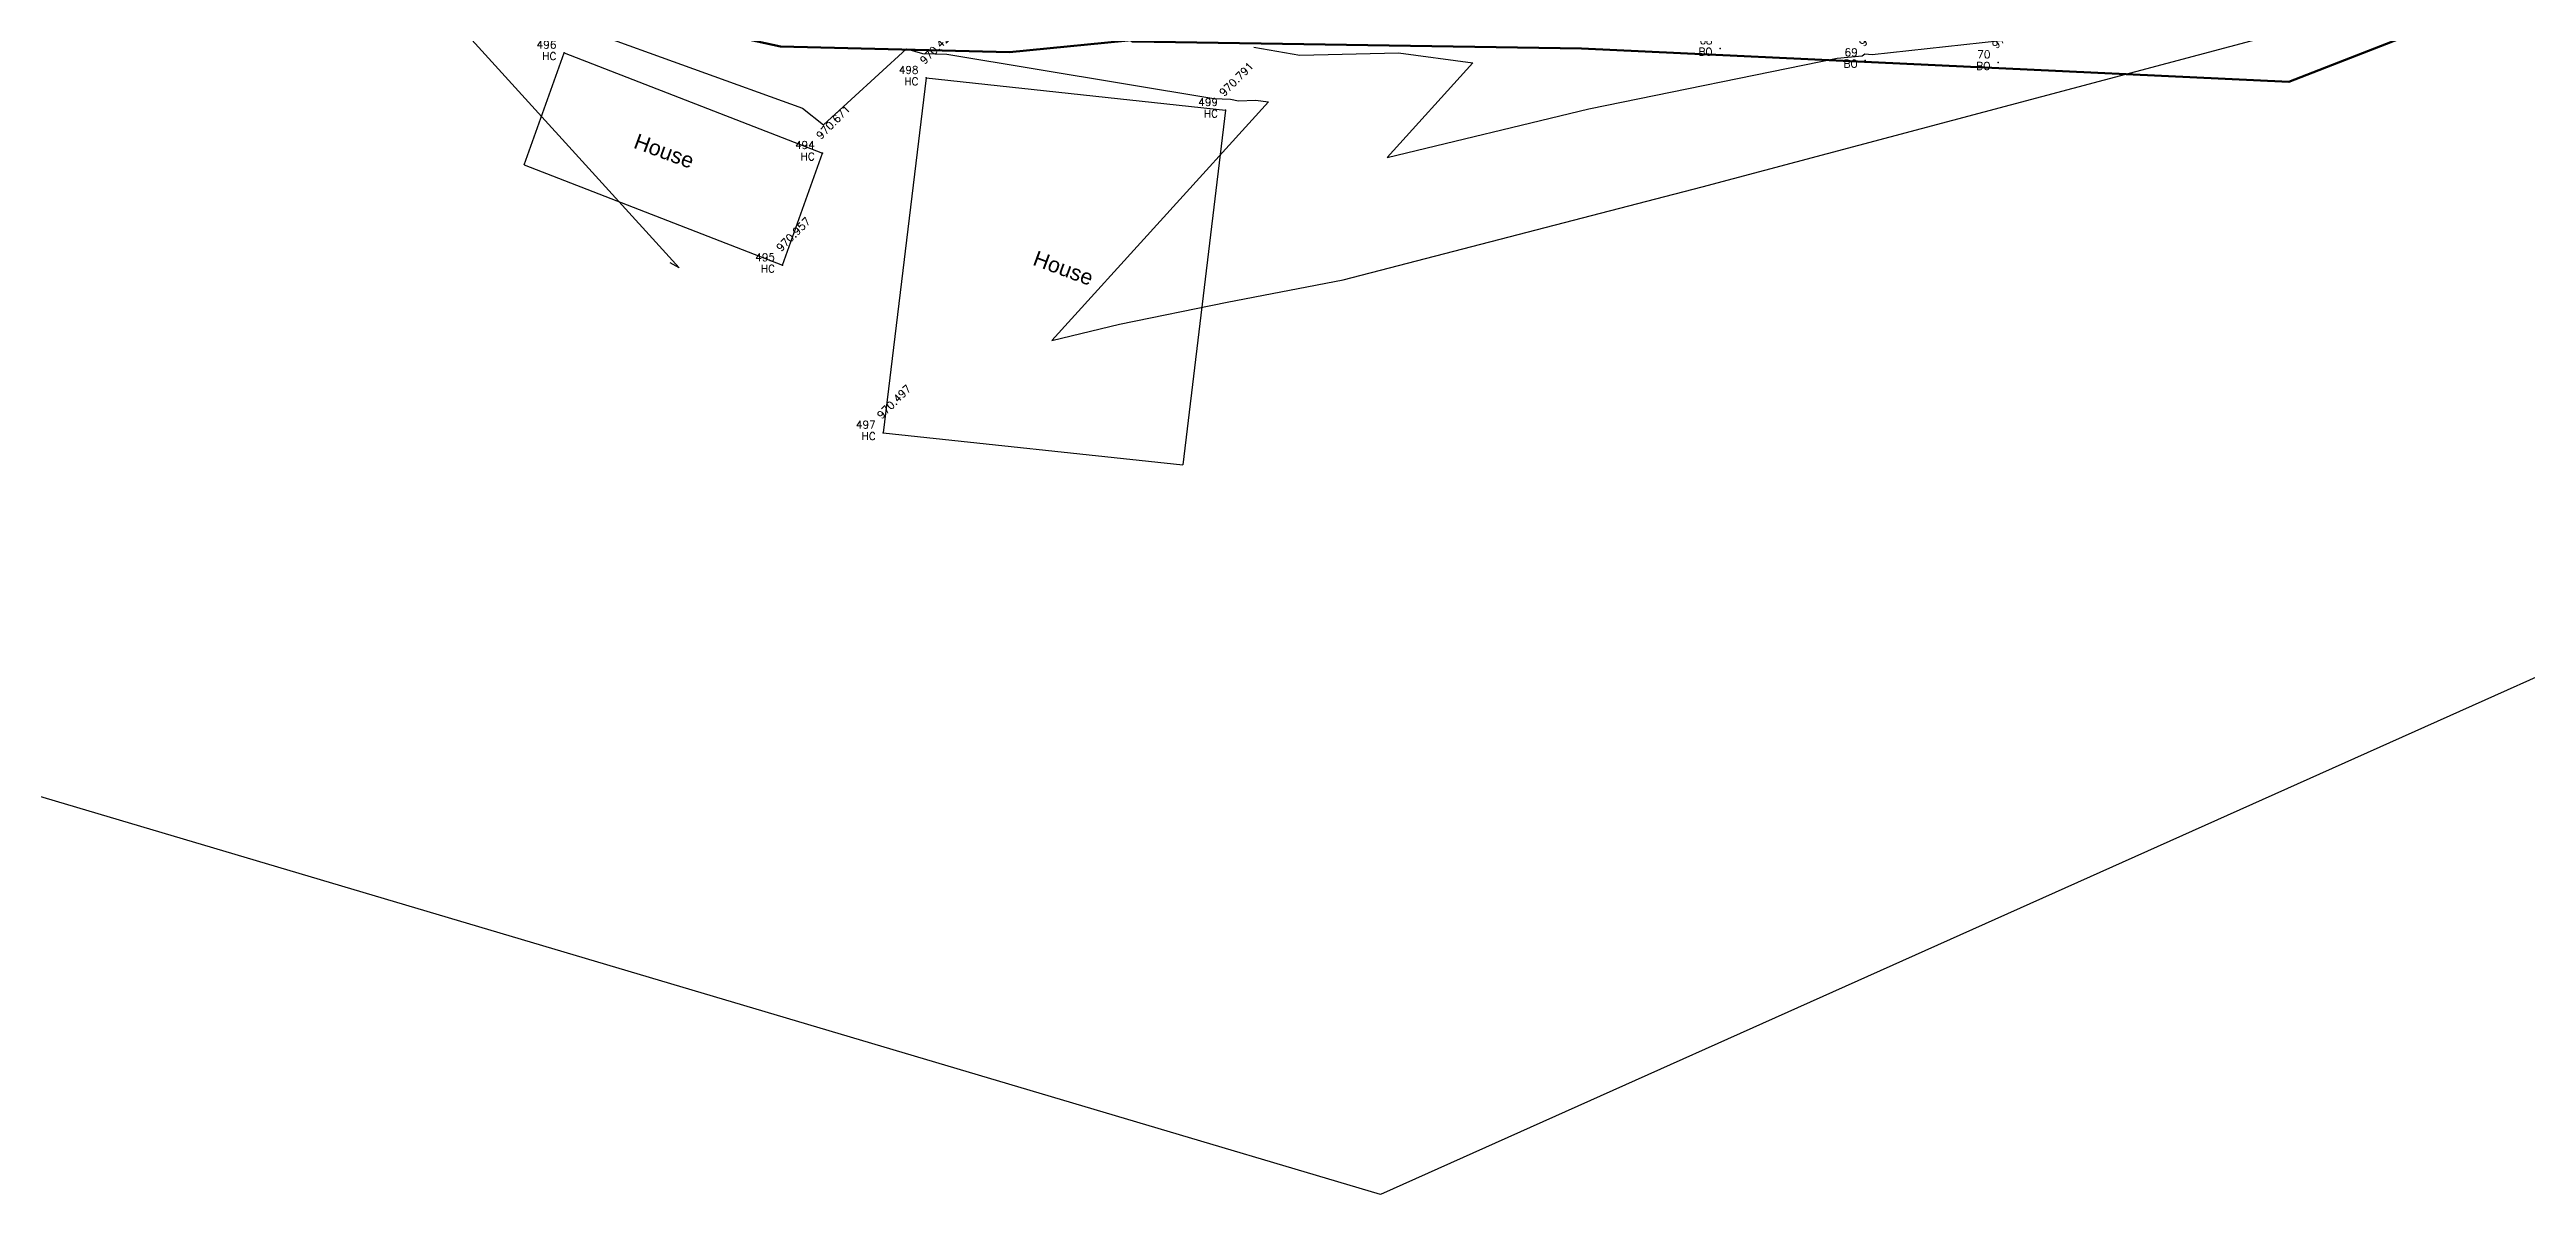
# Model space of a CAD drawing. Header units: metres. Extents: x 319894 to 3389272, y 120 to 6136017.
# Drawn here: x 320755.9 to 320836.8, y 3067776.1 to 3067813.5 of the extents above; entities that cross this region are included whole.
import ezdxf
from ezdxf.enums import TextEntityAlignment as Align

# ---------------------------------------------------------------- set-up
doc = ezdxf.new("R2010")
doc.units = ezdxf.units.M
doc.header["$MEASUREMENT"] = 0
for name, color, linetype in [('BO', 7, 'Continuous'), ('Contour', 254, 'Continuous'), ('HC', 7, 'Continuous'), ('Index_Contour', 8, 'Continuous'), ('Points', 7, 'Continuous'), ('Points-ELV', 6, 'Continuous'), ('Points-NUM', 4, 'Continuous'), ('Points-TXT', 3, 'Continuous')]:
    doc.layers.add(name, color=color, linetype=linetype)
doc.styles.add('romans', font='romans.shx')
doc.styles.get("Standard").update_dxf_attribs({"font": 'arial.ttf'})

# ---------------------------------------------------------------- blocks, each defined once
blk = doc.blocks.new('POINTS')
at = {"layer": 'Points'}
blk.add_line((0, 0), (0, 0), dxfattribs=at)
blk.add_point((0, 0), dxfattribs=at)
at = {"layer": 'Points-ELV', "style": 'romans'}
blk.add_attdef('ELEV', text='', height=1, rotation=45, dxfattribs=at).set_placement((0, 0), align=Align.BOTTOM_LEFT)
at = {"layer": 'Points-NUM', "style": 'romans'}
blk.add_attdef('PTNUM', text='', height=1, dxfattribs=at).set_placement((0, 0), align=Align.BOTTOM_RIGHT)
at = {"layer": 'Points-TXT', "style": 'romans'}
blk.add_attdef('DESC', text='', height=1, dxfattribs=at).set_placement((0, 0), align=Align.BOTTOM_RIGHT)

msp = doc.modelspace()

# ---------------------------------------------------------------- linework, layer by layer
at = {"color": 7}
for p, q in [((320796.136, 3067814.266, 1969.362), (320787.275, 3067813.39, 1969.362)), ((320787.275, 3067813.39, 1969.362), (320779.784, 3067813.573, 1969.362))]:
    msp.add_line(p, q, dxfattribs=at)
msp.add_lwpolyline([(320714.358, 3067858.369), (320783.146, 3067935.457), (320852.353, 3067945.093), (320908.557, 3067906.549), (320873.744, 3067809.352), (320799.392, 3067776.093), (320713.491, 3067801.565)], close=True)
at = {"color": 3, "lineweight": 50, "elevation": 987.586}
msp.add_lwpolyline([(320837.849, 3067892.947), (320832.529, 3067891.702), (320832.107, 3067886.102), (320823.962, 3067873.868), (320818.085, 3067874.404), (320805.657, 3067881.713), (320787.148, 3067898.206), (320781.299, 3067903.444), (320777.917, 3067902.345), (320765.452, 3067887.9), (320765.742, 3067881.201), (320760.327, 3067874.569), (320762.69, 3067869.453), (320761.66, 3067864.603), (320762.922, 3067848.287), (320767.166, 3067836.153), (320773.116, 3067821.854), (320784.535, 3067816.74), (320788.414, 3067815.483), (320791.297, 3067813.735), (320805.956, 3067813.505), (320829.07, 3067812.426), (320835.701, 3067815.002), (320840.969, 3067815.97)], dxfattribs=at)
at = {"color": 1, "lineweight": 30, "elevation": 987.586}
msp.add_lwpolyline([(320837.849, 3067892.947), (320832.529, 3067891.702), (320832.107, 3067886.102), (320823.962, 3067873.868), (320818.085, 3067874.404), (320805.657, 3067881.713), (320787.148, 3067898.206), (320781.299, 3067903.444), (320777.917, 3067902.345), (320765.452, 3067887.9), (320765.742, 3067881.201), (320760.327, 3067874.569), (320762.69, 3067869.453), (320761.66, 3067864.603), (320762.922, 3067848.287), (320767.166, 3067836.153), (320773.116, 3067821.854), (320784.535, 3067816.74), (320788.414, 3067815.483), (320791.297, 3067813.735), (320805.956, 3067813.505), (320829.07, 3067812.426), (320835.701, 3067815.002), (320840.969, 3067815.97)], dxfattribs=at)
at = {"color": 2, "lineweight": 158}
msp.add_lwpolyline([(320837.243, 3067879.764), (320834.933, 3067871.266), (320834.575, 3067869.196), (320832.519, 3067858.13), (320831.691, 3067854.125), (320830.721, 3067849.528), (320828.348, 3067840.959), (320823.734, 3067832.999), (320816.272, 3067824.213), (320811.827, 3067820.3), (320804.279, 3067816.753), (320796.136, 3067814.266), (320787.275, 3067813.39), (320779.784, 3067813.573), (320775.028, 3067814.607), (320767.738, 3067818.878), (320762.038, 3067825.343), (320758.353, 3067835.442), (320755.151, 3067841.994)], dxfattribs=at)
for points, elevation in [([(320771.414, 3067809.709), (320772.715, 3067813.373)], 971.02), ([(320772.715, 3067813.373), (320781.158, 3067810.096)], 970.734), ([(320784.547, 3067812.549), (320783.147, 3067800.965)], 970.427), ([(320784.547, 3067812.549), (320794.33, 3067811.496)], 970.427), ([(320794.33, 3067811.496), (320792.93, 3067799.912)], 970.427), ([(320779.857, 3067806.432), (320781.158, 3067810.096)], 970.957), ([(320771.414, 3067809.709), (320779.857, 3067806.432)], 971.02), ([(320783.147, 3067800.965), (320792.93, 3067799.912)], 970.427)]:
    msp.add_lwpolyline(points, dxfattribs=dict(elevation=elevation))
at = {"layer": 'Contour'}
for points in [[(320773.387, 3067814.129), (320780.502, 3067811.566), (320781.198, 3067811.016), (320783.906, 3067813.499), (320784.429, 3067813.351), (320785.222, 3067813.32), (320793.946, 3067811.881), (320794.49, 3067811.851), (320794.75, 3067811.805), (320795.307, 3067811.82), (320795.728, 3067811.763), (320788.658, 3067803.974), (320790.861, 3067804.505), (320794.386, 3067805.224), (320798.177, 3067805.954), (320809.897, 3067808.996), (320829.185, 3067814.114)], [(320795.254, 3067813.55), (320796.756, 3067813.287), (320799.979, 3067813.371), (320802.413, 3067813.041), (320799.613, 3067809.956), (320806.197, 3067811.544), (320814.316, 3067813.199), (320815.126, 3067813.268), (320815.22, 3067813.333), (320815.459, 3067813.314), (320819.648, 3067813.768)]]:
    msp.add_lwpolyline(points, dxfattribs=at)
at = {"layer": 'Index_Contour'}
msp.add_lwpolyline([(320750.629, 3067870.118), (320756.664, 3067869.971), (320757.593, 3067859.694), (320761.576, 3067856.269), (320761.839, 3067855.918), (320761.689, 3067855.003), (320761.229, 3067854.187), (320762.645, 3067850.797), (320762.699, 3067850.565), (320762.398, 3067846.938), (320764.55, 3067845.258), (320763.612, 3067845.128), (320765.08, 3067840.918), (320764.777, 3067839.738), (320765.687, 3067839.375), (320766.461, 3067833.693), (320765.821, 3067833.763), (320764.342, 3067834.62), (320763.881, 3067834.529), (320763.057, 3067834.416), (320759.024, 3067830.784), (320765.656, 3067818.255), (320776.478, 3067806.348), (320776.188, 3067806.516)], dxfattribs=at)

# ---------------------------------------------------------------- block references
at = {"layer": 'BO', "linetype": 'Continuous'}
ref = msp.add_blockref('POINTS', (320810.491, 3067813.515, 972.28), dxfattribs=at)
ref.add_attrib('PTNUM', '68', dxfattribs={"layer": 'Points-NUM', "height": 0.25, "style": 'romans'}).set_placement((320810.241, 3067813.577, 972.28), align=Align.BOTTOM_RIGHT)
ref.add_attrib('DESC', 'BO', dxfattribs={"layer": 'Points-TXT', "height": 0.25, "style": 'romans'}).set_placement((320810.241, 3067813.202, 972.28), align=Align.BOTTOM_RIGHT)
ref.add_attrib('ELEV', '972.28', dxfattribs={"layer": 'Points-ELV', "height": 0.25, "rotation": 45, "style": 'romans'}).set_placement((320810.491, 3067813.89, 972.28), align=Align.BOTTOM_LEFT)
ref = msp.add_blockref('POINTS', (320815.231, 3067813.123, 971.933), dxfattribs=at)
ref.add_attrib('PTNUM', '69', dxfattribs={"layer": 'Points-NUM', "height": 0.25, "style": 'romans'}).set_placement((320814.981, 3067813.185, 971.933), align=Align.BOTTOM_RIGHT)
ref.add_attrib('DESC', 'BO', dxfattribs={"layer": 'Points-TXT', "height": 0.25, "style": 'romans'}).set_placement((320814.981, 3067812.81, 971.933), align=Align.BOTTOM_RIGHT)
ref.add_attrib('ELEV', '971.933', dxfattribs={"layer": 'Points-ELV', "height": 0.25, "rotation": 45, "style": 'romans'}).set_placement((320815.231, 3067813.498, 971.933), align=Align.BOTTOM_LEFT)
ref = msp.add_blockref('POINTS', (320819.57, 3067813.055, 971.716), dxfattribs=at)
ref.add_attrib('PTNUM', '70', dxfattribs={"layer": 'Points-NUM', "height": 0.25, "style": 'romans'}).set_placement((320819.32, 3067813.117, 971.716), align=Align.BOTTOM_RIGHT)
ref.add_attrib('DESC', 'BO', dxfattribs={"layer": 'Points-TXT', "height": 0.25, "style": 'romans'}).set_placement((320819.32, 3067812.742, 971.716), align=Align.BOTTOM_RIGHT)
ref.add_attrib('ELEV', '971.716', dxfattribs={"layer": 'Points-ELV', "height": 0.25, "rotation": 45, "style": 'romans'}).set_placement((320819.57, 3067813.43, 971.716), align=Align.BOTTOM_LEFT)
at = {"layer": 'HC', "linetype": 'Continuous'}
ref = msp.add_blockref('POINTS', (320772.715, 3067813.373, 970.734), dxfattribs=at)
ref.add_attrib('PTNUM', '496', dxfattribs={"layer": 'Points-NUM', "height": 0.25, "style": 'romans'}).set_placement((320772.465, 3067813.435, 970.734), align=Align.BOTTOM_RIGHT)
ref.add_attrib('DESC', 'HC', dxfattribs={"layer": 'Points-TXT', "height": 0.25, "style": 'romans'}).set_placement((320772.465, 3067813.06, 970.734), align=Align.BOTTOM_RIGHT)
ref.add_attrib('ELEV', '970.734', dxfattribs={"layer": 'Points-ELV', "height": 0.25, "rotation": 45, "style": 'romans'}).set_placement((320772.715, 3067813.748, 970.734), align=Align.BOTTOM_LEFT)
ref = msp.add_blockref('POINTS', (320784.547, 3067812.549, 970.427), dxfattribs=at)
ref.add_attrib('PTNUM', '498', dxfattribs={"layer": 'Points-NUM', "height": 0.25, "style": 'romans'}).set_placement((320784.297, 3067812.611, 970.427), align=Align.BOTTOM_RIGHT)
ref.add_attrib('DESC', 'HC', dxfattribs={"layer": 'Points-TXT', "height": 0.25, "style": 'romans'}).set_placement((320784.297, 3067812.236, 970.427), align=Align.BOTTOM_RIGHT)
ref.add_attrib('ELEV', '970.427', dxfattribs={"layer": 'Points-ELV', "height": 0.25, "rotation": 45, "style": 'romans'}).set_placement((320784.547, 3067812.924, 970.427), align=Align.BOTTOM_LEFT)
ref = msp.add_blockref('POINTS', (320794.33, 3067811.496, 970.791), dxfattribs=at)
ref.add_attrib('PTNUM', '499', dxfattribs={"layer": 'Points-NUM', "height": 0.25, "style": 'romans'}).set_placement((320794.08, 3067811.558, 970.791), align=Align.BOTTOM_RIGHT)
ref.add_attrib('DESC', 'HC', dxfattribs={"layer": 'Points-TXT', "height": 0.25, "style": 'romans'}).set_placement((320794.08, 3067811.183, 970.791), align=Align.BOTTOM_RIGHT)
ref.add_attrib('ELEV', '970.791', dxfattribs={"layer": 'Points-ELV', "height": 0.25, "rotation": 45, "style": 'romans'}).set_placement((320794.33, 3067811.871, 970.791), align=Align.BOTTOM_LEFT)
ref = msp.add_blockref('POINTS', (320781.158, 3067810.096, 970.671), dxfattribs=at)
ref.add_attrib('PTNUM', '494', dxfattribs={"layer": 'Points-NUM', "height": 0.25, "style": 'romans'}).set_placement((320780.908, 3067810.158, 970.671), align=Align.BOTTOM_RIGHT)
ref.add_attrib('DESC', 'HC', dxfattribs={"layer": 'Points-TXT', "height": 0.25, "style": 'romans'}).set_placement((320780.908, 3067809.783, 970.671), align=Align.BOTTOM_RIGHT)
ref.add_attrib('ELEV', '970.671', dxfattribs={"layer": 'Points-ELV', "height": 0.25, "rotation": 45, "style": 'romans'}).set_placement((320781.158, 3067810.471, 970.671), align=Align.BOTTOM_LEFT)
ref = msp.add_blockref('POINTS', (320779.857, 3067806.432, 970.957), dxfattribs=at)
ref.add_attrib('PTNUM', '495', dxfattribs={"layer": 'Points-NUM', "height": 0.25, "style": 'romans'}).set_placement((320779.607, 3067806.494, 970.957), align=Align.BOTTOM_RIGHT)
ref.add_attrib('DESC', 'HC', dxfattribs={"layer": 'Points-TXT', "height": 0.25, "style": 'romans'}).set_placement((320779.607, 3067806.119, 970.957), align=Align.BOTTOM_RIGHT)
ref.add_attrib('ELEV', '970.957', dxfattribs={"layer": 'Points-ELV', "height": 0.25, "rotation": 45, "style": 'romans'}).set_placement((320779.857, 3067806.807, 970.957), align=Align.BOTTOM_LEFT)
ref = msp.add_blockref('POINTS', (320783.147, 3067800.965, 970.497), dxfattribs=at)
ref.add_attrib('PTNUM', '497', dxfattribs={"layer": 'Points-NUM', "height": 0.25, "style": 'romans'}).set_placement((320782.897, 3067801.027, 970.497), align=Align.BOTTOM_RIGHT)
ref.add_attrib('DESC', 'HC', dxfattribs={"layer": 'Points-TXT', "height": 0.25, "style": 'romans'}).set_placement((320782.897, 3067800.652, 970.497), align=Align.BOTTOM_RIGHT)
ref.add_attrib('ELEV', '970.497', dxfattribs={"layer": 'Points-ELV', "height": 0.25, "rotation": 45, "style": 'romans'}).set_placement((320783.147, 3067801.34, 970.497), align=Align.BOTTOM_LEFT)

# ---------------------------------------------------------------- texts
at = {"color": 0, "char_height": 0.5, "attachment_point": 1, "rotation": 339.75106}
for insert in [(320775.128, 3067810.745), (320788.171, 3067806.924)]:
    msp.add_mtext_dynamic_manual_height_columns('House', width=11.37443, gutter_width=1, heights=[0], dxfattribs=dict(at, insert=insert))

doc.saveas('drawing.dxf')
